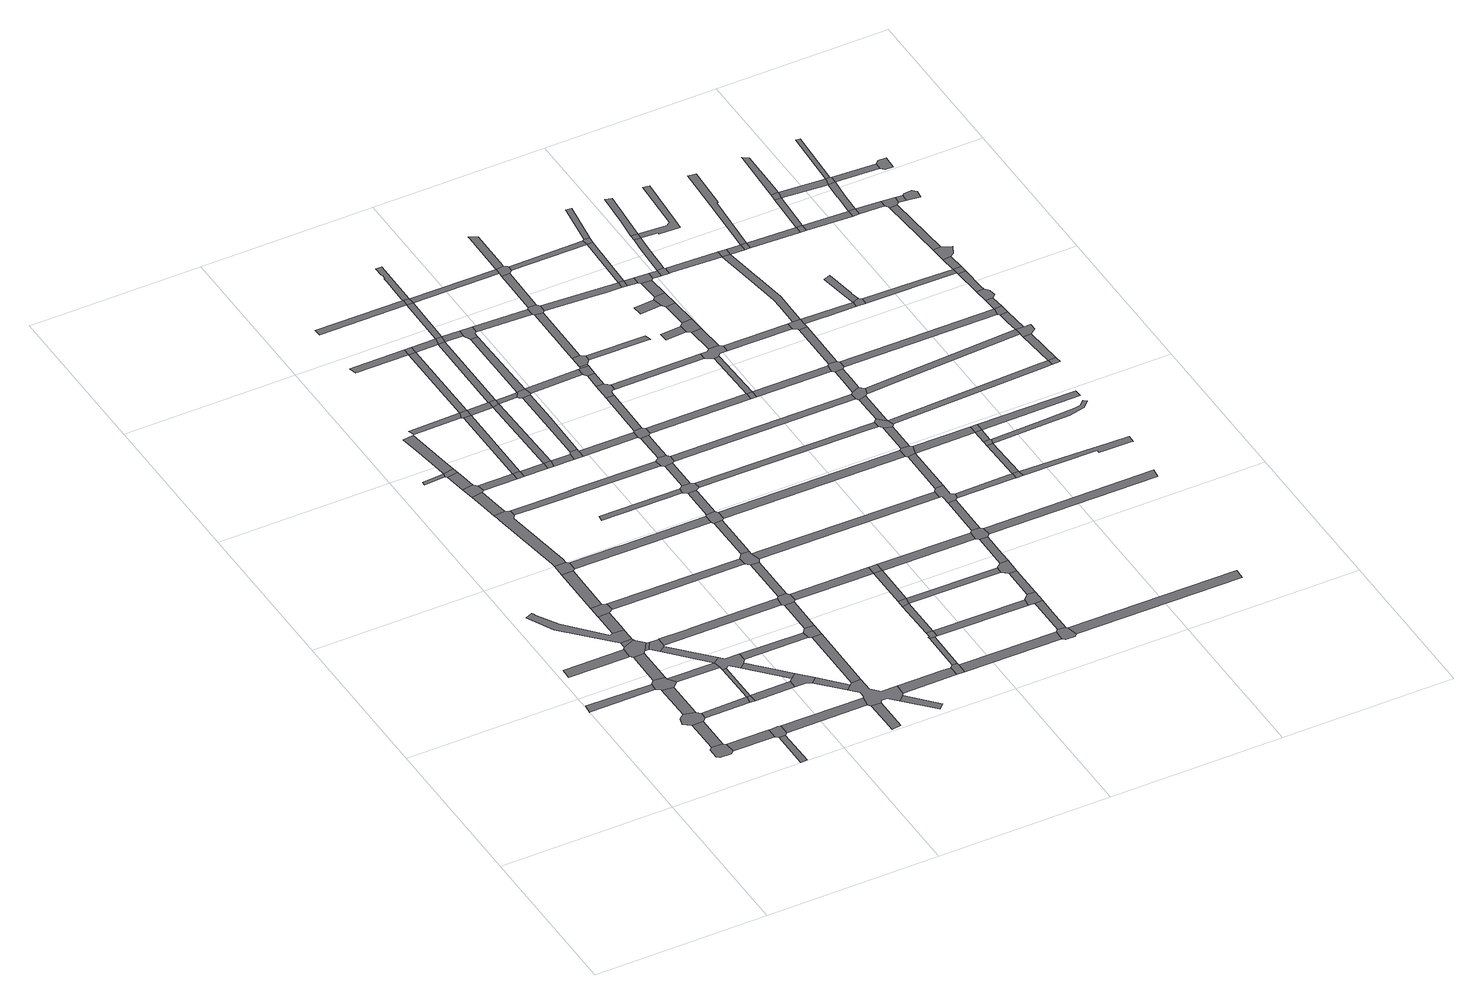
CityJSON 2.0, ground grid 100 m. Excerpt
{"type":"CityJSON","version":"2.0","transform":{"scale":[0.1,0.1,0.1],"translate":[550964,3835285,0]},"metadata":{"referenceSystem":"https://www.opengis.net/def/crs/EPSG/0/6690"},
"CityObjects":{
"road1":{"type":"Road","attributes":{"RoadStructureAttribute.sectionType":"1"},"geometry":[{"type":"MultiSurface","lod":"1","boundaries":[[[0,1,2,3,4]]]}]},
"road2":{"type":"Road","geometry":[{"type":"MultiSurface","lod":"1","boundaries":[[[5,6,7,8,9,10,11,12]]]}]},
"road3":{"type":"Road","attributes":{"RoadStructureAttribute.sectionType":"1"},"geometry":[{"type":"MultiSurface","lod":"1","boundaries":[[[13,6,5,14]]]}]},
"road4":{"type":"Road","attributes":{"RoadStructureAttribute.sectionType":"1"},"geometry":[{"type":"MultiSurface","lod":"1","boundaries":[[[15,16,17,18,19,20,21]]]}]},
"road5":{"type":"Road","geometry":[{"type":"MultiSurface","lod":"1","boundaries":[[[22,23,24,25,26,13,14,27,28,29]]]}]},
"road6":{"type":"Road","attributes":{"RoadStructureAttribute.sectionType":"1"},"geometry":[{"type":"MultiSurface","lod":"1","boundaries":[[[30,22,29,31]]]}]},
"road7":{"type":"Road","attributes":{"RoadStructureAttribute.sectionType":"1"},"geometry":[{"type":"MultiSurface","lod":"1","boundaries":[[[12,11,32,33]]]}]},
"road8":{"type":"Road","geometry":[{"type":"MultiSurface","lod":"1","boundaries":[[[34,4,3,35,30,31,36,37,38]]]}]},
"road9":{"type":"Road","attributes":{"RoadStructureAttribute.sectionType":"1"},"geometry":[{"type":"MultiSurface","lod":"1","boundaries":[[[39,40,41,42,43,44,45,46,47,48,49,50,51,52,53,54]]]}]},
"road10":{"type":"Road","attributes":{"RoadStructureAttribute.sectionType":"1"},"geometry":[{"type":"MultiSurface","lod":"1","boundaries":[[[55,56,34,38]]]}]},
"road11":{"type":"Road","attributes":{"RoadStructureAttribute.sectionType":"1"},"geometry":[{"type":"MultiSurface","lod":"1","boundaries":[[[28,27,57,58]]]}]},
"road12":{"type":"Road","attributes":{"RoadStructureAttribute.sectionType":"1"},"geometry":[{"type":"MultiSurface","lod":"1","boundaries":[[[59,60,61,62]]]}]},
"road13":{"type":"Road","geometry":[{"type":"MultiSurface","lod":"1","boundaries":[[[63,64,65,66,21,20,67,56,55,68,69,70]]]}]},
"road14":{"type":"Road","geometry":[{"type":"MultiSurface","lod":"1","boundaries":[[[49,71,66,65,50]]]}]},
"road15":{"type":"Road","geometry":[{"type":"MultiSurface","lod":"1","boundaries":[[[72,73,33,32,59,62,74,75]]]}]},
"road16":{"type":"Road","geometry":[{"type":"MultiSurface","lod":"1","boundaries":[[[70,69,76,77]]]}]},
"road17":{"type":"Road","attributes":{"RoadStructureAttribute.sectionType":"1"},"geometry":[{"type":"MultiSurface","lod":"1","boundaries":[[[78,54,53,79]]]}]},
"road18":{"type":"Road","attributes":{"RoadStructureAttribute.sectionType":"1"},"geometry":[{"type":"MultiSurface","lod":"1","boundaries":[[[37,36,80,81]]]}]},
"road19":{"type":"Road","attributes":{"RoadStructureAttribute.sectionType":"1"},"geometry":[{"type":"MultiSurface","lod":"1","boundaries":[[[77,76,82,83,84,85,86]]]}]},
"road20":{"type":"Road","geometry":[{"type":"MultiSurface","lod":"1","boundaries":[[[87,78,79,88,89,90]]]}]},
"road21":{"type":"Road","geometry":[{"type":"MultiSurface","lod":"1","boundaries":[[[58,57,91,92]]]}]},
"road22":{"type":"Road","attributes":{"RoadStructureAttribute.sectionType":"1"},"geometry":[{"type":"MultiSurface","lod":"1","boundaries":[[[93,87,90,94,95,96]]]}]},
"road23":{"type":"Road","attributes":{"RoadStructureAttribute.sectionType":"1"},"geometry":[{"type":"MultiSurface","lod":"1","boundaries":[[[97,84,83,98,81,99]]]}]},
"road24":{"type":"Road","attributes":{"RoadStructureAttribute.sectionType":"1"},"geometry":[{"type":"MultiSurface","lod":"1","boundaries":[[[100,58,92,101]]]}]},
"road25":{"type":"Road","geometry":[{"type":"MultiSurface","lod":"1","boundaries":[[[102,93,96,103,104,105]]]}]},
"road26":{"type":"Road","attributes":{"RoadStructureAttribute.sectionType":"1"},"geometry":[{"type":"MultiSurface","lod":"1","boundaries":[[[106,107,108,92,91,109]]]}]},
"road27":{"type":"Road","attributes":{"RoadStructureAttribute.sectionType":"1"},"geometry":[{"type":"MultiSurface","lod":"1","boundaries":[[[110,111,112,113,114,102,105,115,116,117,118]]]}]},
"road28":{"type":"Road","attributes":{"RoadStructureAttribute.sectionType":"1"},"geometry":[{"type":"MultiSurface","lod":"1","boundaries":[[[119,120,121,122]]]}]},
"road29":{"type":"Road","geometry":[{"type":"MultiSurface","lod":"1","boundaries":[[[123,99,81,80,100,101,124,125,126,127,128,129,130]]]}]},
"road30":{"type":"Road","attributes":{"RoadStructureAttribute.sectionType":"1"},"geometry":[{"type":"MultiSurface","lod":"1","boundaries":[[[75,74,131,132]]]}]},
"road31":{"type":"Road","geometry":[{"type":"MultiSurface","lod":"1","boundaries":[[[133,134,135,136,137,111,110]]]}]},
"road32":{"type":"Road","geometry":[{"type":"MultiSurface","lod":"1","boundaries":[[[138,139,136,135,140,141]]]}]},
"road33":{"type":"Road","attributes":{"RoadStructureAttribute.sectionType":"1"},"geometry":[{"type":"MultiSurface","lod":"1","boundaries":[[[142,143,139,138]]]}]},
"road34":{"type":"Road","attributes":{"RoadStructureAttribute.sectionType":"1"},"geometry":[{"type":"MultiSurface","lod":"1","boundaries":[[[128,127,144,145]]]}]},
"road35":{"type":"Road","geometry":[{"type":"MultiSurface","lod":"1","boundaries":[[[146,119,122,147,143,142]]]}]},
"road36":{"type":"Road","geometry":[{"type":"MultiSurface","lod":"1","boundaries":[[[148,149,150,151,152,153,154,119,146]]]}]},
"road37":{"type":"Road","geometry":[{"type":"MultiSurface","lod":"1","boundaries":[[[145,144,106,109,155,156,157]]]}]},
"road38":{"type":"Road","attributes":{"RoadStructureAttribute.sectionType":"1"},"geometry":[{"type":"MultiSurface","lod":"1","boundaries":[[[158,159,160,86,85,161,162,163,164]]]}]},
"road39":{"type":"Road","attributes":{"RoadStructureAttribute.sectionType":"1"},"geometry":[{"type":"MultiSurface","lod":"1","boundaries":[[[165,141,140,166,167]]]}]},
"road40":{"type":"Road","attributes":{"RoadStructureAttribute.sectionType":"1"},"geometry":[{"type":"MultiSurface","lod":"1","boundaries":[[[157,156,168,169]]]}]},
"road41":{"type":"Road","attributes":{"RoadStructureAttribute.sectionType":"1"},"geometry":[{"type":"MultiSurface","lod":"1","boundaries":[[[170,171,172,173,174]]]}]},
"road42":{"type":"Road","attributes":{"RoadStructureAttribute.sectionType":"1"},"geometry":[{"type":"MultiSurface","lod":"1","boundaries":[[[130,129,175,176]]]}]},
"road43":{"type":"Road","attributes":{"RoadStructureAttribute.sectionType":"1"},"geometry":[{"type":"MultiSurface","lod":"1","boundaries":[[[177,178,89,88,179,180,181,182]]]}]},
"road44":{"type":"Road","attributes":{"RoadStructureAttribute.sectionType":"1"},"geometry":[{"type":"MultiSurface","lod":"1","boundaries":[[[183,184,185,186,187]]]}]},
"road45":{"type":"Road","geometry":[{"type":"MultiSurface","lod":"1","boundaries":[[[167,166,188,189]]]}]},
"road46":{"type":"Road","geometry":[{"type":"MultiSurface","lod":"1","boundaries":[[[190,191,192,193,169,168,194,195,132,131,170,174,196,197,198,199,200,201]]]}]},
"road47":{"type":"Road","attributes":{"RoadStructureAttribute.sectionType":"1"},"geometry":[{"type":"MultiSurface","lod":"1","boundaries":[[[202,203,104,103,204,205,206,207]]]}]},
"road48":{"type":"Road","attributes":{"RoadStructureAttribute.sectionType":"1"},"geometry":[{"type":"MultiSurface","lod":"1","boundaries":[[[208,193,192,209]]]}]},
"road49":{"type":"Road","attributes":{"RoadStructureAttribute.sectionType":"1"},"geometry":[{"type":"MultiSurface","lod":"1","boundaries":[[[210,211,167,189]]]}]},
"road50":{"type":"Road","attributes":{"RoadStructureAttribute.sectionType":"1"},"geometry":[{"type":"MultiSurface","lod":"1","boundaries":[[[212,189,188,213,214]]]}]},
"road51":{"type":"Road","attributes":{"RoadStructureAttribute.sectionType":"1"},"geometry":[{"type":"MultiSurface","lod":"1","boundaries":[[[199,198,215,216]]]}]},
"road52":{"type":"Road","geometry":[{"type":"MultiSurface","lod":"1","boundaries":[[[217,218,176,175,208,209,219]]]}]},
"road53":{"type":"Road","geometry":[{"type":"MultiSurface","lod":"1","boundaries":[[[220,183,187,211,210]]]}]},
"road54":{"type":"Road","attributes":{"function":"3","RoadStructureAttribute.sectionType":"1"},"geometry":[{"type":"MultiSurface","lod":"1","boundaries":[[[221,222,223,224,225,226]]]}]},
"road55":{"type":"Road","attributes":{"RoadStructureAttribute.sectionType":"1"},"geometry":[{"type":"MultiSurface","lod":"1","boundaries":[[[227,228,229,118,117,230,231,232,233,234]]]}]},
"road56":{"type":"Road","geometry":[{"type":"MultiSurface","lod":"1","boundaries":[[[214,213,235,236]]]}]},
"road57":{"type":"Road","attributes":{"RoadStructureAttribute.sectionType":"1"},"geometry":[{"type":"MultiSurface","lod":"1","boundaries":[[[237,238,217,219]]]}]},
"road58":{"type":"Road","geometry":[{"type":"MultiSurface","lod":"1","boundaries":[[[239,240,164,163,238,237,241,242]]]}]},
"road59":{"type":"Road","attributes":{"RoadStructureAttribute.sectionType":"1"},"geometry":[{"type":"MultiSurface","lod":"1","boundaries":[[[243,236,235,244,245]]]}]},
"road60":{"type":"Road","attributes":{"RoadStructureAttribute.sectionType":"1"},"geometry":[{"type":"MultiSurface","lod":"1","boundaries":[[[225,183,220,246]]]}]},
"road61":{"type":"Road","attributes":{"RoadStructureAttribute.sectionType":"1"},"geometry":[{"type":"MultiSurface","lod":"1","boundaries":[[[247,220,210,248]]]}]},
"road62":{"type":"Road","attributes":{"RoadStructureAttribute.sectionType":"1"},"geometry":[{"type":"MultiSurface","lod":"1","boundaries":[[[249,250,248,214,236]]]}]},
"road63":{"type":"Road","attributes":{"RoadStructureAttribute.sectionType":"1"},"geometry":[{"type":"MultiSurface","lod":"1","boundaries":[[[251,252,253,254]]]}]},
"road64":{"type":"Road","attributes":{"RoadStructureAttribute.sectionType":"1"},"geometry":[{"type":"MultiSurface","lod":"1","boundaries":[[[255,201,200,256,257]]]}]},
"road65":{"type":"Road","attributes":{"RoadStructureAttribute.sectionType":"1"},"geometry":[{"type":"MultiSurface","lod":"1","boundaries":[[[258,240,239,259]]]}]},
"road66":{"type":"Road","geometry":[{"type":"MultiSurface","lod":"1","boundaries":[[[260,245,244,261,262,263]]]}]},
"road67":{"type":"Road","geometry":[{"type":"MultiSurface","lod":"1","boundaries":[[[264,247,248,250,265]]]}]},
"road68":{"type":"Road","geometry":[{"type":"MultiSurface","lod":"1","boundaries":[[[226,225,246,266]]]}]},
"road69":{"type":"Road","geometry":[{"type":"MultiSurface","lod":"1","boundaries":[[[267,182,181,258,259,268,269,270]]]}]},
"road70":{"type":"Road","attributes":{"RoadStructureAttribute.sectionType":"1"},"geometry":[{"type":"MultiSurface","lod":"1","boundaries":[[[271,272,273,274]]]}]},
"road71":{"type":"Road","attributes":{"RoadStructureAttribute.sectionType":"1"},"geometry":[{"type":"MultiSurface","lod":"1","boundaries":[[[275,267,270,276]]]}]},
"road72":{"type":"Road","attributes":{"RoadStructureAttribute.sectionType":"1"},"geometry":[{"type":"MultiSurface","lod":"1","boundaries":[[[277,278,265,250,279]]]}]},
"road73":{"type":"Road","attributes":{"RoadStructureAttribute.sectionType":"1"},"geometry":[{"type":"MultiSurface","lod":"1","boundaries":[[[280,281,247,264,282,283]]]}]},
"road74":{"type":"Road","attributes":{"RoadStructureAttribute.sectionType":"1"},"geometry":[{"type":"MultiSurface","lod":"1","boundaries":[[[284,260,263,285,286,287]]]}]},
"road75":{"type":"Road","attributes":{"function":"3","RoadStructureAttribute.sectionType":"1"},"geometry":[{"type":"MultiSurface","lod":"1","boundaries":[[[266,246,288,280,289]]]}]},
"road76":{"type":"Road","geometry":[{"type":"MultiSurface","lod":"1","boundaries":[[[290,257,256,291,292,293]]]}]},
"road77":{"type":"Road","geometry":[{"type":"MultiSurface","lod":"1","boundaries":[[[294,295,207,206,275,276,296,297]]]}]},
"road78":{"type":"Road","geometry":[{"type":"MultiSurface","lod":"1","boundaries":[[[298,277,279,299,284,287,300]]]}]},
"road79":{"type":"Road","attributes":{"RoadStructureAttribute.sectionType":"1"},"geometry":[{"type":"MultiSurface","lod":"1","boundaries":[[[242,241,301,302,303]]]}]},
"road80":{"type":"Road","attributes":{"RoadStructureAttribute.sectionType":"1"},"geometry":[{"type":"MultiSurface","lod":"1","boundaries":[[[304,305,306,307,295,294]]]}]},
"road81":{"type":"Road","geometry":[{"type":"MultiSurface","lod":"1","boundaries":[[[289,280,283,308]]]}]},
"road82":{"type":"Road","attributes":{"RoadStructureAttribute.sectionType":"1"},"geometry":[{"type":"MultiSurface","lod":"1","boundaries":[[[309,262,261,310,311]]]}]},
"road83":{"type":"Road","attributes":{"RoadStructureAttribute.sectionType":"1"},"geometry":[{"type":"MultiSurface","lod":"1","boundaries":[[[312,290,293,313]]]}]},
"road84":{"type":"Road","geometry":[{"type":"MultiSurface","lod":"1","boundaries":[[[314,315,254,253,316,306,305,317,318,319]]]}]},
"road85":{"type":"Road","attributes":{"RoadStructureAttribute.sectionType":"1"},"geometry":[{"type":"MultiSurface","lod":"1","boundaries":[[[320,289,308,321]]]}]},
"road86":{"type":"Road","geometry":[{"type":"MultiSurface","lod":"1","boundaries":[[[322,323,324,312,313,325,326]]]}]},
"road87":{"type":"Road","attributes":{"function":"3","RoadStructureAttribute.sectionType":"1"},"geometry":[{"type":"MultiSurface","lod":"1","boundaries":[[[327,308,283,328,329]]]}]},
"road88":{"type":"Road","attributes":{"RoadStructureAttribute.sectionType":"1"},"geometry":[{"type":"MultiSurface","lod":"1","boundaries":[[[330,277,298,331]]]}]},
"road89":{"type":"Road","attributes":{"RoadStructureAttribute.sectionType":"1"},"geometry":[{"type":"MultiSurface","lod":"1","boundaries":[[[332,333,334,314,319]]]}]},
"road90":{"type":"Road","attributes":{"RoadStructureAttribute.sectionType":"1"},"geometry":[{"type":"MultiSurface","lod":"1","boundaries":[[[335,336,322,326]]]}]},
"road91":{"type":"Road","geometry":[{"type":"MultiSurface","lod":"1","boundaries":[[[274,273,320,321,337,338]]]}]},
"road92":{"type":"Road","geometry":[{"type":"MultiSurface","lod":"1","boundaries":[[[339,234,233,334,333,340,341,342]]]}]},
"road93":{"type":"Road","geometry":[{"type":"MultiSurface","lod":"1","boundaries":[[[329,328,330,331,343,344,345]]]}]},
"road94":{"type":"Road","geometry":[{"type":"MultiSurface","lod":"1","boundaries":[[[346,336,335,347]]]}]},
"road95":{"type":"Road","attributes":{"RoadStructureAttribute.sectionType":"1"},"geometry":[{"type":"MultiSurface","lod":"1","boundaries":[[[348,349,339,342,350,351]]]}]},
"road96":{"type":"Road","attributes":{"RoadStructureAttribute.sectionType":"1"},"geometry":[{"type":"MultiSurface","lod":"1","boundaries":[[[352,353,354,355,356,357,358,359,274,338,360,361]]]}]},
"road97":{"type":"Road","attributes":{"RoadStructureAttribute.sectionType":"1"},"geometry":[{"type":"MultiSurface","lod":"1","boundaries":[[[362,298,300,363]]]}]},
"road98":{"type":"Road","geometry":[{"type":"MultiSurface","lod":"1","boundaries":[[[364,365,311,310,348,351,366,367]]]}]},
"road99":{"type":"Road","attributes":{"RoadStructureAttribute.sectionType":"1"},"geometry":[{"type":"MultiSurface","lod":"1","boundaries":[[[302,346,347,368]]]}]},
"road100":{"type":"Road","geometry":[{"type":"MultiSurface","lod":"1","boundaries":[[[303,302,368,369]]]}]},
"road101":{"type":"Road","attributes":{"RoadStructureAttribute.sectionType":"1"},"geometry":[{"type":"MultiSurface","lod":"1","boundaries":[[[370,371,365,364]]]}]},
"road102":{"type":"Road","attributes":{"RoadStructureAttribute.sectionType":"1"},"geometry":[{"type":"MultiSurface","lod":"1","boundaries":[[[372,292,291,373,374]]]}]},
"road103":{"type":"Road","geometry":[{"type":"MultiSurface","lod":"1","boundaries":[[[375,371,370,376,377,378,379,380]]]}]},
"road104":{"type":"Road","attributes":{"RoadStructureAttribute.sectionType":"1"},"geometry":[{"type":"MultiSurface","lod":"1","boundaries":[[[381,382,375,380,383]]]}]},
"road105":{"type":"Road","attributes":{"RoadStructureAttribute.sectionType":"1"},"geometry":[{"type":"MultiSurface","lod":"1","boundaries":[[[326,325,384,385]]]}]},
"road106":{"type":"Road","attributes":{"function":"3","RoadStructureAttribute.sectionType":"1"},"geometry":[{"type":"MultiSurface","lod":"1","boundaries":[[[345,344,386,387]]]}]},
"road107":{"type":"Road","geometry":[{"type":"MultiSurface","lod":"1","boundaries":[[[388,362,363,381,383,389]]]}]},
"road108":{"type":"Road","attributes":{"RoadStructureAttribute.sectionType":"1"},"geometry":[{"type":"MultiSurface","lod":"1","boundaries":[[[337,321,390,391]]]}]},
"road109":{"type":"Road","attributes":{"RoadStructureAttribute.sectionType":"1"},"geometry":[{"type":"MultiSurface","lod":"1","boundaries":[[[392,388,389,393]]]}]},
"road110":{"type":"Road","attributes":{"RoadStructureAttribute.sectionType":"1"},"geometry":[{"type":"MultiSurface","lod":"1","boundaries":[[[394,269,268,395,396]]]}]},
"road111":{"type":"Road","geometry":[{"type":"MultiSurface","lod":"1","boundaries":[[[397,392,393,398,399,400,401]]]}]},
"road112":{"type":"Road","attributes":{"RoadStructureAttribute.sectionType":"1"},"geometry":[{"type":"MultiSurface","lod":"1","boundaries":[[[347,335,402,403]]]}]},
"road113":{"type":"Road","attributes":{"RoadStructureAttribute.sectionType":"1"},"geometry":[{"type":"MultiSurface","lod":"1","boundaries":[[[404,397,401,405]]]}]},
"road114":{"type":"Road","attributes":{"RoadStructureAttribute.sectionType":"1"},"geometry":[{"type":"MultiSurface","lod":"1","boundaries":[[[297,296,406,407]]]}]},
"road115":{"type":"Road","attributes":{"RoadStructureAttribute.sectionType":"1"},"geometry":[{"type":"MultiSurface","lod":"1","boundaries":[[[408,409,367,366,410,411]]]}]},
"road116":{"type":"Road","geometry":[{"type":"MultiSurface","lod":"1","boundaries":[[[412,387,386,404,405,413,414,415]]]}]},
"road117":{"type":"Road","attributes":{"RoadStructureAttribute.sectionType":"1"},"geometry":[{"type":"MultiSurface","lod":"1","boundaries":[[[369,368,416,417,418]]]}]},
"road118":{"type":"Road","geometry":[{"type":"MultiSurface","lod":"1","boundaries":[[[419,374,373,420,421,422,423,424]]]}]},
"road119":{"type":"Road","attributes":{"RoadStructureAttribute.sectionType":"1"},"geometry":[{"type":"MultiSurface","lod":"1","boundaries":[[[425,412,415,426]]]}]},
"road120":{"type":"Road","attributes":{"RoadStructureAttribute.sectionType":"1"},"geometry":[{"type":"MultiSurface","lod":"1","boundaries":[[[427,318,317,428,429,430,431]]]}]},
"road121":{"type":"Road","attributes":{"RoadStructureAttribute.sectionType":"1"},"geometry":[{"type":"MultiSurface","lod":"1","boundaries":[[[432,433,434,435,400,399]]]}]},
"road122":{"type":"Road","attributes":{"RoadStructureAttribute.sectionType":"1"},"geometry":[{"type":"MultiSurface","lod":"1","boundaries":[[[436,437,419,424,438,439]]]}]},
"road123":{"type":"Road","attributes":{"RoadStructureAttribute.sectionType":"1"},"geometry":[{"type":"MultiSurface","lod":"1","boundaries":[[[440,379,378,441,442]]]}]},
"road124":{"type":"Road","geometry":[{"type":"MultiSurface","lod":"1","boundaries":[[[443,385,384,436,439,444]]]}]},
"road125":{"type":"Road","geometry":[{"type":"MultiSurface","lod":"1","boundaries":[[[445,446,391,390,447,448,425,426,449,450,451]]]}]},
"road126":{"type":"Road","attributes":{"RoadStructureAttribute.sectionType":"1"},"geometry":[{"type":"MultiSurface","lod":"1","boundaries":[[[341,340,452,453]]]}]},
"road127":{"type":"Road","attributes":{"RoadStructureAttribute.sectionType":"1"},"geometry":[{"type":"MultiSurface","lod":"1","boundaries":[[[454,455,456,391,446,457,458]]]}]},
"road128":{"type":"Road","attributes":{"RoadStructureAttribute.sectionType":"1"},"geometry":[{"type":"MultiSurface","lod":"1","boundaries":[[[459,443,444,460]]]}]},
"road129":{"type":"Road","geometry":[{"type":"MultiSurface","lod":"1","boundaries":[[[461,403,402,459,460,462]]]}]},
"road130":{"type":"Road","attributes":{"function":"3","RoadStructureAttribute.sectionType":"1"},"geometry":[{"type":"MultiSurface","lod":"1","boundaries":[[[463,414,413,464,465,466,467,468]]]}]},
"road131":{"type":"Road","attributes":{"RoadStructureAttribute.sectionType":"1"},"geometry":[{"type":"MultiSurface","lod":"1","boundaries":[[[469,461,462,470,471]]]}]},
"road132":{"type":"Road","geometry":[{"type":"MultiSurface","lod":"1","boundaries":[[[411,410,472,473]]]}]},
"road133":{"type":"Road","geometry":[{"type":"MultiSurface","lod":"1","boundaries":[[[474,418,417,469,471,475,476,477]]]}]},
"road134":{"type":"Road","attributes":{"RoadStructureAttribute.sectionType":"1"},"geometry":[{"type":"MultiSurface","lod":"1","boundaries":[[[478,479,411,473]]]}]},
"road135":{"type":"Road","attributes":{"RoadStructureAttribute.sectionType":"1"},"geometry":[{"type":"MultiSurface","lod":"1","boundaries":[[[480,474,477,481]]]}]},
"road136":{"type":"Road","attributes":{"RoadStructureAttribute.sectionType":"1"},"geometry":[{"type":"MultiSurface","lod":"1","boundaries":[[[451,450,482,483]]]}]},
"road137":{"type":"Road","geometry":[{"type":"MultiSurface","lod":"1","boundaries":[[[484,485,486,487]]]}]},
"road138":{"type":"Road","geometry":[{"type":"MultiSurface","lod":"1","boundaries":[[[488,489,490,442,441,491,479,478,492,493,494,495]]]}]},
"road139":{"type":"Road","geometry":[{"type":"MultiSurface","lod":"1","boundaries":[[[496,396,395,497,498,480,481,499,500,501,502,503]]]}]},
"road140":{"type":"Road","geometry":[{"type":"MultiSurface","lod":"1","boundaries":[[[504,505,506,507]]]}]},
"road141":{"type":"Road","attributes":{"RoadStructureAttribute.sectionType":"1"},"geometry":[{"type":"MultiSurface","lod":"1","boundaries":[[[508,509,489,488]]]}]},
"road142":{"type":"Road","geometry":[{"type":"MultiSurface","lod":"1","boundaries":[[[510,511,484,487,509,508]]]}]},
"road143":{"type":"Road","geometry":[{"type":"MultiSurface","lod":"1","boundaries":[[[468,467,512,513]]]}]},
"road144":{"type":"Road","attributes":{"RoadStructureAttribute.sectionType":"1"},"geometry":[{"type":"MultiSurface","lod":"1","boundaries":[[[514,515,496,503]]]}]},
"road145":{"type":"Road","attributes":{"RoadStructureAttribute.sectionType":"1"},"geometry":[{"type":"MultiSurface","lod":"1","boundaries":[[[516,517,511,510]]]}]},
"road146":{"type":"Road","attributes":{"function":"3","RoadStructureAttribute.sectionType":"1"},"geometry":[{"type":"MultiSurface","lod":"1","boundaries":[[[513,512,518,519,520]]]}]},
"road147":{"type":"Road","attributes":{"RoadStructureAttribute.sectionType":"1"},"geometry":[{"type":"MultiSurface","lod":"1","boundaries":[[[521,473,472,522,523]]]}]},
"road148":{"type":"Road","geometry":[{"type":"MultiSurface","lod":"1","boundaries":[[[524,525,504,507,517,516]]]}]},
"road149":{"type":"Road","geometry":[{"type":"MultiSurface","lod":"1","boundaries":[[[526,407,406,515,514,527,528]]]}]},
"road150":{"type":"Road","attributes":{"RoadStructureAttribute.sectionType":"1"},"geometry":[{"type":"MultiSurface","lod":"1","boundaries":[[[529,482,468,513]]]}]},
"road151":{"type":"Road","attributes":{"RoadStructureAttribute.sectionType":"1"},"geometry":[{"type":"MultiSurface","lod":"1","boundaries":[[[423,422,530,531]]]}]},
"road152":{"type":"Road","attributes":{"RoadStructureAttribute.sectionType":"1"},"geometry":[{"type":"MultiSurface","lod":"1","boundaries":[[[532,525,524,533]]]}]},
"road153":{"type":"Road","attributes":{"RoadStructureAttribute.sectionType":"1"},"geometry":[{"type":"MultiSurface","lod":"1","boundaries":[[[534,526,528,535]]]}]},
"road154":{"type":"Road","geometry":[{"type":"MultiSurface","lod":"1","boundaries":[[[520,519,532,533,536,537]]]}]},
"road155":{"type":"Road","geometry":[{"type":"MultiSurface","lod":"1","boundaries":[[[538,539,540,483,482,529,541]]]}]},
"road156":{"type":"Road","geometry":[{"type":"MultiSurface","lod":"1","boundaries":[[[542,431,430,543,534,535,544,545,546]]]}]},
"road157":{"type":"Road","attributes":{"RoadStructureAttribute.sectionType":"1"},"geometry":[{"type":"MultiSurface","lod":"1","boundaries":[[[547,548,500,499,549,550,551]]]}]},
"road158":{"type":"Road","attributes":{"RoadStructureAttribute.sectionType":"1"},"geometry":[{"type":"MultiSurface","lod":"1","boundaries":[[[552,553,554,555,542,546]]]}]},
"road159":{"type":"Road","attributes":{"function":"3","RoadStructureAttribute.sectionType":"1"},"geometry":[{"type":"MultiSurface","lod":"1","boundaries":[[[537,536,556,557]]]}]},
"road160":{"type":"Road","attributes":{"RoadStructureAttribute.sectionType":"1"},"geometry":[{"type":"MultiSurface","lod":"1","boundaries":[[[495,494,558,559]]]}]},
"road161":{"type":"Road","attributes":{"RoadStructureAttribute.sectionType":"1"},"geometry":[{"type":"MultiSurface","lod":"1","boundaries":[[[560,538,541,561]]]}]},
"road162":{"type":"Road","geometry":[{"type":"MultiSurface","lod":"1","boundaries":[[[562,563,557,556,564,565]]]}]},
"road163":{"type":"Road","geometry":[{"type":"MultiSurface","lod":"1","boundaries":[[[566,567,568,453,452,554,553,569,570]]]}]},
"road164":{"type":"Road","attributes":{"RoadStructureAttribute.sectionType":"1"},"geometry":[{"type":"MultiSurface","lod":"1","boundaries":[[[527,514,571,572]]]}]},
"road165":{"type":"Road","attributes":{"RoadStructureAttribute.sectionType":"1"},"geometry":[{"type":"MultiSurface","lod":"1","boundaries":[[[573,574,575,568,567,576,577]]]}]},
"road166":{"type":"Road","attributes":{"RoadStructureAttribute.sectionType":"1"},"geometry":[{"type":"MultiSurface","lod":"1","boundaries":[[[578,579,563,562,580,581,582]]]}]},
"road167":{"type":"Road","geometry":[{"type":"MultiSurface","lod":"1","boundaries":[[[583,523,522,573,577,584,585,586]]]}]},
"road168":{"type":"Road","geometry":[{"type":"MultiSurface","lod":"1","boundaries":[[[551,550,587,588]]]}]},
"road169":{"type":"Road","geometry":[{"type":"MultiSurface","lod":"1","boundaries":[[[589,578,582,590]]]}]},
"road170":{"type":"Road","attributes":{"RoadStructureAttribute.sectionType":"1"},"geometry":[{"type":"MultiSurface","lod":"1","boundaries":[[[591,592,583,586]]]}]},
"road171":{"type":"Road","attributes":{"RoadStructureAttribute.sectionType":"1"},"geometry":[{"type":"MultiSurface","lod":"1","boundaries":[[[593,476,475,594,595,596]]]}]},
"road172":{"type":"Road","attributes":{"RoadStructureAttribute.sectionType":"1"},"geometry":[{"type":"MultiSurface","lod":"1","boundaries":[[[597,598,551,588]]]}]},
"road173":{"type":"Road","attributes":{"function":"3","RoadStructureAttribute.sectionType":"1"},"geometry":[{"type":"MultiSurface","lod":"1","boundaries":[[[565,564,599,600,601]]]}]},
"road174":{"type":"Road","attributes":{"RoadStructureAttribute.sectionType":"1"},"geometry":[{"type":"MultiSurface","lod":"1","boundaries":[[[602,603,589,590,604]]]}]},
"road175":{"type":"Road","geometry":[{"type":"MultiSurface","lod":"1","boundaries":[[[605,606,559,558,607,592,591,608,609]]]}]},
"road176":{"type":"Road","geometry":[{"type":"MultiSurface","lod":"1","boundaries":[[[610,611,598,597,612]]]}]},
"road177":{"type":"Road","attributes":{"RoadStructureAttribute.sectionType":"1"},"geometry":[{"type":"MultiSurface","lod":"1","boundaries":[[[613,614,571,615,611,610]]]}]},
"road178":{"type":"Road","geometry":[{"type":"MultiSurface","lod":"1","boundaries":[[[572,571,614,616]]]}]},
"road179":{"type":"Road","attributes":{"RoadStructureAttribute.sectionType":"1"},"geometry":[{"type":"MultiSurface","lod":"1","boundaries":[[[600,617,618,619,620,606,605,621,622,623]]]}]},
"road180":{"type":"Road","attributes":{"RoadStructureAttribute.sectionType":"1"},"geometry":[{"type":"MultiSurface","lod":"1","boundaries":[[[624,625,626,627,628,590,582,629,630,631,632,633,634,635]]]}]},
"road181":{"type":"Road","geometry":[{"type":"MultiSurface","lod":"1","boundaries":[[[601,600,623,636]]]}]},
"road182":{"type":"Road","attributes":{"RoadStructureAttribute.sectionType":"1"},"geometry":[{"type":"MultiSurface","lod":"1","boundaries":[[[637,638,605,609,639,640,641,642]]]}]},
"road183":{"type":"Road","attributes":{"function":"3","RoadStructureAttribute.sectionType":"1"},"geometry":[{"type":"MultiSurface","lod":"1","boundaries":[[[636,623,643,644]]]}]},
"road184":{"type":"Road","attributes":{"RoadStructureAttribute.sectionType":"1"},"geometry":[{"type":"MultiSurface","lod":"1","boundaries":[[[645,646,647,546,545,648,649]]]}]},
"road185":{"type":"Road","attributes":{"RoadStructureAttribute.sectionType":"1"},"geometry":[{"type":"MultiSurface","lod":"1","boundaries":[[[588,587,650,651,652,653,654,655,656,657,658,659]]]}]},
"road186":{"type":"Road","geometry":[{"type":"MultiSurface","lod":"1","boundaries":[[[644,643,660,661]]]}]},
"road187":{"type":"Road","attributes":{"RoadStructureAttribute.sectionType":"1"},"geometry":[{"type":"MultiSurface","lod":"1","boundaries":[[[662,663,570,569,664,665,666,667]]]}]},
"road188":{"type":"Road","attributes":{"RoadStructureAttribute.sectionType":"1"},"geometry":[{"type":"MultiSurface","lod":"1","boundaries":[[[668,669,670,671,612,597,672,673,674,675,676,677]]]}]},
"road189":{"type":"Road","attributes":{"RoadStructureAttribute.sectionType":"1"},"geometry":[{"type":"MultiSurface","lod":"1","boundaries":[[[616,614,678,679]]]}]},
"road190":{"type":"Road","geometry":[{"type":"MultiSurface","lod":"1","boundaries":[[[680,642,641,681,682]]]}]},
"road191":{"type":"Road","attributes":{"RoadStructureAttribute.sectionType":"1"},"geometry":[{"type":"MultiSurface","lod":"1","boundaries":[[[585,584,683,684]]]}]},
"road192":{"type":"Road","geometry":[{"type":"MultiSurface","lod":"1","boundaries":[[[685,686,687,688,689,642,680]]]}]},
"road193":{"type":"Road","attributes":{"RoadStructureAttribute.sectionType":"1"},"geometry":[{"type":"MultiSurface","lod":"1","boundaries":[[[690,691,644,661,692,693,694,695]]]}]},
"road194":{"type":"Road","attributes":{"function":"3","RoadStructureAttribute.sectionType":"1"},"geometry":[{"type":"MultiSurface","lod":"1","boundaries":[[[696,661,660,697,698]]]}]},
"road195":{"type":"Road","geometry":[{"type":"MultiSurface","lod":"1","boundaries":[[[698,697,699,700]]]}]},
"road196":{"type":"Road","attributes":{"RoadStructureAttribute.sectionType":"1"},"geometry":[{"type":"MultiSurface","lod":"1","boundaries":[[[701,698,700,702,703]]]}]},
"road197":{"type":"Road","attributes":{"RoadStructureAttribute.sectionType":"1"},"geometry":[{"type":"MultiSurface","lod":"1","boundaries":[[[704,705,682,681,706,707]]]}]},
"road198":{"type":"Road","geometry":[{"type":"MultiSurface","lod":"1","boundaries":[[[708,701,703,709]]]}]},
"road199":{"type":"Road","attributes":{"function":"3","RoadStructureAttribute.sectionType":"1"},"geometry":[{"type":"MultiSurface","lod":"1","boundaries":[[[710,700,699,711,712,713]]]}]},
"road200":{"type":"Road","geometry":[{"type":"MultiSurface","lod":"1","boundaries":[[[714,645,649,715]]]}]},
"road201":{"type":"Road","attributes":{"RoadStructureAttribute.sectionType":"1"},"geometry":[{"type":"MultiSurface","lod":"1","boundaries":[[[716,717,718,708,709,719,720]]]}]},
"road202":{"type":"Road","attributes":{"RoadStructureAttribute.sectionType":"1"},"geometry":[{"type":"MultiSurface","lod":"1","boundaries":[[[721,722,645,714]]]}]},
"road203":{"type":"Road","geometry":[{"type":"MultiSurface","lod":"1","boundaries":[[[662,667,722,721,723,724,725]]]}]},
"road204":{"type":"Road","attributes":{"RoadStructureAttribute.sectionType":"1"},"geometry":[{"type":"MultiSurface","lod":"1","boundaries":[[[726,727,728,729,662,725]]]}]},
"road205":{"type":"Road","geometry":[{"type":"MultiSurface","lod":"1","boundaries":[[[730,684,683,728,727]]]}]},
"road206":{"type":"Road","attributes":{"RoadStructureAttribute.sectionType":"1"},"geometry":[{"type":"MultiSurface","lod":"1","boundaries":[[[709,703,731,732]]]}]},
"road207":{"type":"Road","attributes":{"RoadStructureAttribute.sectionType":"1"},"geometry":[{"type":"MultiSurface","lod":"1","boundaries":[[[733,734,684,730]]]}]},
"road208":{"type":"Road","geometry":[{"type":"MultiSurface","lod":"1","boundaries":[[[712,711,735,736]]]}]},
"road209":{"type":"Road","geometry":[{"type":"MultiSurface","lod":"1","boundaries":[[[737,738,734,733,739,740]]]}]},
"road210":{"type":"Road","attributes":{"RoadStructureAttribute.sectionType":"1"},"geometry":[{"type":"MultiSurface","lod":"1","boundaries":[[[741,738,737,742,743]]]}]},
"road211":{"type":"Road","geometry":[{"type":"MultiSurface","lod":"1","boundaries":[[[744,707,706,745,741,743]]]}]},
"road212":{"type":"Road","attributes":{"RoadStructureAttribute.sectionType":"1"},"geometry":[{"type":"MultiSurface","lod":"1","boundaries":[[[746,747,731,748,749,712,736]]]}]},
"road213":{"type":"Road","attributes":{"RoadStructureAttribute.sectionType":"1"},"geometry":[{"type":"MultiSurface","lod":"1","boundaries":[[[750,751,752,753,707,744]]]}]},
"road214":{"type":"Road","attributes":{"function":"3","RoadStructureAttribute.sectionType":"1"},"geometry":[{"type":"MultiSurface","lod":"1","boundaries":[[[736,735,754,755]]]}]},
"road215":{"type":"Road","geometry":[{"type":"MultiSurface","lod":"1","boundaries":[[[732,731,747,756,757]]]}]},
"road216":{"type":"Road","geometry":[{"type":"MultiSurface","lod":"1","boundaries":[[[758,759,751,750,760,761]]]}]},
"road217":{"type":"Road","attributes":{"RoadStructureAttribute.sectionType":"1"},"geometry":[{"type":"MultiSurface","lod":"1","boundaries":[[[762,763,759,758]]]}]},
"road218":{"type":"Road","attributes":{"RoadStructureAttribute.sectionType":"1"},"geometry":[{"type":"MultiSurface","lod":"1","boundaries":[[[764,732,757,765]]]}]},
"road219":{"type":"Road","geometry":[{"type":"MultiSurface","lod":"1","boundaries":[[[755,754,766,763,762,767,768]]]}]},
"road220":{"type":"Road","attributes":{"RoadStructureAttribute.sectionType":"1"},"geometry":[{"type":"MultiSurface","lod":"1","boundaries":[[[756,747,769,770]]]}]},
"road221":{"type":"Road","attributes":{"function":"3","RoadStructureAttribute.sectionType":"1"},"geometry":[{"type":"MultiSurface","lod":"1","boundaries":[[[768,767,771,772]]]}]},
"road222":{"type":"Road","geometry":[{"type":"MultiSurface","lod":"1","boundaries":[[[773,774,772,771,775,776]]]}]},
"road223":{"type":"Road","geometry":[{"type":"MultiSurface","lod":"1","boundaries":[[[777,770,769,778,779,780]]]}]}
},
"vertices":[
[9,933,0],[2,878,0],[5,878,0],[383,880,0],[389,925,0],
[473,329,0],[409,328,0],[394,315,0],[394,251,0],[408,236,0],[472,235,0],[493,250,0],[487,314,0],
[409,535,0],[473,534,0],
[385,1241,0],[47,1242,0],[45,1179,0],[385,1177,0],[391,1177,0],[395,1177,0],[398,1241,0],
[410,633,0],[402,627,0],[393,620,0],[380,610,0],[368,563,0],[496,553,0],[496,598,0],[474,617,0],
[410,857,0],[473,848,0],
[733,249,0],[733,314,0],
[411,950,0],[410,861,0],[508,880,0],[475,927,0],[475,941,0],
[394,1376,0],[207,1583,0],[139,1701,0],[132,1715,0],[127,1725,0],[86,1704,0],[92,1693,0],[164,1552,0],[371,1334,0],[390,1316,0],[410,1294,0],[475,1295,0],[475,1319,0],[476,1376,0],[476,1380,0],[412,1381,0],
[475,1165,0],[412,1160,0],
[756,554,0],[763,601,0],
[752,235,0],[750,6,0],[789,5,0],[786,235,0],
[520,1239,0],[483,1279,0],[480,1283,0],[410,1255,0],[404,1168,0],[481,1173,0],[486,1179,0],[523,1236,0],
[410,1262,0],
[786,315,0],[753,314,0],[803,248,0],[803,314,0],
[512,1181,0],[540,1229,0],
[412,1537,0],[476,1537,0],
[760,875,0],[751,925,0],
[517,1175,0],[554,1136,0],[589,1166,0],[594,1174,0],[594,1229,0],
[412,1616,0],[503,1555,0],[500,1607,0],[477,1616,0],
[786,553,0],[785,602,0],
[413,1923,0],[477,1622,0],[478,1809,0],[478,1923,0],
[753,990,0],[734,942,0],[789,952,0],
[760,852,0],[783,853,0],
[413,2002,0],[493,1934,0],[493,1990,0],[478,2002,0],
[1017,605,0],[794,602,0],[787,602,0],[1018,555,0],
[405,2517,0],[341,2509,0],[345,2483,0],[348,2463,0],[413,2024,0],[478,2034,0],[417,2444,0],[432,2466,0],[432,2504,0],
[278,2934,0],[150,2923,0],[150,2899,0],[272,2908,0],
[814,926,0],[806,872,0],[810,868,0],[810,864,0],[850,822,0],[883,853,0],[898,876,0],[898,925,0],
[1272,248,0],[1281,310,0],
[404,2521,0],[393,2595,0],[378,2704,0],[313,2694,0],[328,2595,0],
[365,2781,0],[302,2771,0],[392,2717,0],[383,2762,0],
[346,2907,0],[283,2897,0],
[1036,622,0],[1070,653,0],
[340,2943,0],[273,2907,0],
[322,3063,0],[293,3281,0],[293,3282,0],[229,3272,0],[246,3165,0],[262,3062,0],[278,2940,0],
[1078,555,0],[1112,540,0],[1146,571,0],
[793,1228,0],[755,1228,0],[596,1229,0],[762,1173,0],[788,1174,0],[1278,1173,0],[1283,1227,0],
[579,2762,0],[588,2716,0],[588,2762,0],
[1242,403,0],[1274,433,0],
[1286,233,0],[1287,47,0],[1288,16,0],[1342,21,0],[1343,231,0],
[1270,875,0],[1267,920,0],
[798,1605,0],[758,1605,0],[753,1552,0],[794,1553,0],[1273,1552,0],[1270,1602,0],
[588,3325,0],[578,3325,0],[287,3320,0],[300,3284,0],[573,3287,0],
[628,2715,0],[628,2762,0],
[1388,311,0],[1343,360,0],[1343,447,0],[1288,445,0],[1288,354,0],[1288,319,0],[1353,248,0],[1387,247,0],[1433,198,0],[1466,229,0],[1476,246,0],[1479,311,0],
[804,1988,0],[757,1990,0],[757,1932,0],[792,1932,0],[1286,1930,0],[1283,1986,0],
[1289,864,0],[1345,864,0],
[630,3282,0],[585,3280,0],
[638,2762,0],[764,2715,0],[768,2762,0],
[1581,41,0],[1614,72,0],
[1289,947,0],[1289,946,0],[1345,947,0],
[628,3326,0],
[300,3911,0],[269,3910,0],[278,3867,0],[575,3865,0],[586,3866,0],[585,3911,0],
[801,2505,0],[764,2504,0],[535,2504,0],[535,2464,0],[759,2459,0],[807,2460,0],[1282,2457,0],[1276,2500,0],
[799,2715,0],[808,2761,0],
[1346,1162,0],[1290,1158,0],
[1343,1240,0],[1297,1238,0],[1359,1172,0],[1357,1227,0],
[911,2761,0],[920,2715,0],[920,2761,0],
[628,3866,0],
[758,3329,0],[760,3284,0],
[798,3284,0],[798,3294,0],
[807,2247,0],[804,2215,0],[1272,2212,0],[1274,2245,0],
[1749,310,0],[1791,245,0],[1791,309,0],
[1296,1530,0],[1343,1527,0],
[930,2778,0],[970,2715,0],[970,2761,0],[971,2778,0],
[798,3331,0],[798,3327,0],
[628,3912,0],
[1296,1631,0],[1358,1551,0],[1343,1608,0],[1343,1629,0],
[264,4267,0],[265,4224,0],[772,4224,0],[772,4264,0],
[1296,1917,0],[1343,1916,0],
[926,3331,0],[912,3331,0],[903,3295,0],
[760,3866,0],[758,3332,0],[798,3337,0],[798,3866,0],
[928,3280,0],[975,3072,0],[975,3073,0],[973,3281,0],
[759,3866,0],[769,3912,0],
[1807,324,0],[1836,244,0],[1837,310,0],[1837,324,0],
[1343,2000,0],[1296,1996,0],[1359,1929,0],[1356,1985,0],
[971,3336,0],[914,3288,0],[983,3291,0],
[1464,1172,0],[1813,1169,0],[1812,1224,0],
[1344,2182,0],[1344,2196,0],[1296,2193,0],[1296,2191,0],
[805,3912,0],
[973,2761,0],[1287,2714,0],[1290,2760,0],
[1809,568,0],[1840,568,0],
[1298,2262,0],[1278,2247,0],[1278,2207,0],[1369,2208,0],[1364,2248,0],[1344,2259,0],
[772,4223,0],[808,4221,0],
[1816,616,0],[1816,581,0],[1809,581,0],[1854,568,0],[1855,616,0],
[807,3912,0],[904,3863,0],[906,3908,0],
[923,3823,0],[966,3824,0],
[1344,2438,0],[1344,2447,0],[1298,2443,0],
[1852,868,0],[1814,860,0],
[807,4261,0],[806,4261,0],
[1299,2518,0],[1359,2455,0],[1361,2500,0],[1345,2516,0],
[965,3856,0],[977,3860,0],[979,3906,0],
[1814,910,0],[1860,911,0],
[1299,2702,0],[1299,2604,0],[1345,2605,0],[1345,2703,0],
[774,4557,0],[775,4499,0],[781,4499,0],[780,4466,0],[774,4466,0],[774,4436,0],[773,4363,0],[772,4281,0],[806,4264,0],[808,4557,0],
[1286,3344,0],[1288,3299,0],
[1344,2774,0],[1299,2769,0],[1359,2713,0],[1360,2761,0],
[1862,1169,0],
[1862,1224,0],
[1347,3073,0],[1301,3072,0],
[1873,310,0],[2399,242,0],[2402,306,0],
[1303,3181,0],[1347,3100,0],[1357,3113,0],[1374,3113,0],[1374,3156,0],[1346,3180,0],
[1304,3276,0],[1303,3206,0],[1347,3276,0],
[2380,561,0],[2387,611,0],
[1297,3850,0],[1295,3896,0],
[1303,3345,0],[1348,3344,0],
[1310,4221,0],[1310,4258,0],
[1303,3359,0],[1348,3359,0],
[1392,1608,0],[2404,1549,0],[2404,1600,0],
[1304,3439,0],[1370,3386,0],[1372,3388,0],[1374,3423,0],[1349,3439,0],
[2385,863,0],[2387,906,0],
[1307,3839,0],[1352,3833,0],
[2410,1923,0],[2409,1978,0],
[1942,2758,0],[1923,2758,0],[1945,2712,0],[1945,2758,0],
[1307,3909,0],[1365,3845,0],[1365,3890,0],[1352,3905,0],
[1878,1168,0],[2404,1166,0],[2405,1220,0],
[2417,318,0],[2414,227,0],[2470,228,0],[2483,241,0],[2470,305,0],[2463,313,0],
[1309,4194,0],[1355,4194,0],
[1369,2248,0],[2348,2201,0],[2404,2201,0],[2407,2201,0],[2404,2241,0],
[1724,3382,0],[1729,3382,0],[1724,3401,0],[1719,3419,0],
[2417,561,0],[2418,541,0],[2463,457,0],[2464,561,0],
[1760,3155,0],[1894,3114,0],[1894,3155,0],
[2418,642,0],[2464,642,0],
[1371,4251,0],[1355,4262,0],[1310,4219,0],[1309,4206,0],[1371,4210,0],[1373,4213,0],[1378,4245,0],
[2414,2453,0],[2411,2498,0],
[1312,4555,0],[1312,4542,0],[1310,4268,0],[1355,4268,0],[1357,4533,0],
[2418,835,0],[2464,835,0],
[2419,930,0],[2465,930,0],
[1801,3864,0],[1610,3830,0],[1707,3824,0],[1708,3824,0],[1802,3819,0],[1804,3864,0],
[2420,1151,0],[2465,991,0],[2465,1148,0],
[1978,2712,0],[1978,2758,0],
[2420,1235,0],[2484,1165,0],[2479,1220,0],[2466,1234,0],
[1969,3092,0],[1939,3087,0],
[2421,1488,0],[2467,1488,0],
[1816,4210,0],[1810,4247,0],
[1913,3399,0],[1792,3390,0],[1796,3337,0],[1916,3346,0],
[2011,3171,0],[1950,3170,0],[1936,3155,0],[1934,3090,0],[1969,3097,0],[1984,3112,0],[2027,3111,0],[2028,3155,0],
[2422,1623,0],[2421,1549,0],[2421,1543,0],[2481,1499,0],[2488,1534,0],[2480,1539,0],[2467,1546,0],[2467,1623,0],
[1896,3655,0],[1779,3646,0],[1783,3586,0],[1907,3595,0],
[1998,3333,0],[1939,3329,0],
[1992,3425,0],[1934,3421,0],
[1832,3817,0],[1837,3862,0],
[2469,1921,0],[2423,1911,0],
[1980,3579,0],[1925,3575,0],
[1873,3814,0],[1890,3814,0],[1892,3859,0],
[1985,2758,0],[2412,2711,0],[2417,2757,0],
[1973,3677,0],[1913,3673,0],
[2425,1990,0],[2483,1977,0],[2470,1989,0],
[1848,4212,0],
[3448,236,0],[3448,299,0],
[1904,3800,0],[1964,3797,0],
[2424,2182,0],[2470,2162,0],
[1976,3810,0],[1978,3855,0],
[1823,4255,0],[1818,4251,0],[1813,4248,0],[1853,4251,0],
[2426,2260,0],[2424,2183,0],[2483,2181,0],[2484,2182,0],[2471,2219,0],
[2822,1538,0],[2809,1538,0],[2804,1498,0],[2823,1497,0],[2823,1538,0],
[2471,2227,0],[2472,2451,0],[2426,2440,0],[2426,2434,0],
[2024,3808,0],[2026,3852,0],
[2402,3106,0],[2402,3154,0],
[1853,4509,0],[1886,4507,0],
[2065,3858,0],[2026,3855,0],[2070,3805,0],[2072,3850,0],
[2492,2509,0],[2472,2530,0],[2427,2507,0],[2484,2464,0],[2496,2504,0],
[2817,1923,0],[2817,1975,0],
[2428,2698,0],[2428,2615,0],[2427,2513,0],[2473,2616,0],[2473,2697,0],
[2043,4130,0],[2037,4056,0],[2065,3860,0],[2074,4045,0],[2081,4128,0],
[2429,2769,0],[2488,2711,0],[2488,2757,0],[2476,2766,0],
[2864,1497,0],[2861,1537,0],
[2045,4166,0],[2083,4163,0],
[2476,3084,0],[2431,3083,0],
[2499,1220,0],[2500,1165,0],[3463,1161,0],[3469,1216,0],
[2853,1800,0],[2819,1799,0],
[2081,3805,0],[2371,3792,0],[2370,3838,0],
[2070,4488,0],[2055,4282,0],[2107,4479,0],
[2477,3155,0],[2432,3154,0],[2431,3094,0],[2477,3098,0],[2477,3114,0],
[2855,1835,0],[2818,1835,0],[2862,1832,0],
[2857,1923,0],[2857,1925,0],[2817,1921,0],
[2857,1975,0],
[2403,3569,0],[2434,3359,0],[2434,3304,0],[2432,3156,0],[2477,3157,0],[2477,3366,0],[2416,3790,0],
[2286,4479,0],[2271,4170,0],[2271,4169,0],[2246,4149,0],[2180,4155,0],[2178,4121,0],[2179,4121,0],[2179,4111,0],[2299,4104,0],[2301,4136,0],[2303,4168,0],[2323,4476,0],
[2418,3836,0],
[2759,3148,0],[2598,3152,0],[2597,3112,0],[2599,3112,0],[2778,3110,0],[2779,3146,0],
[2500,3787,0],[2501,3833,0],
[3425,2256,0],[3374,2254,0],[2477,2219,0],[3375,2214,0],[3428,2216,0],
[3293,1495,0],[3296,1477,0],[3313,1475,0],[3476,1472,0],[3489,1472,0],[3491,1517,0],[3313,1520,0],[3294,1521,0],[2864,1537,0],[2862,1537,0],
[2530,3785,0],[2533,3831,0],
[3400,2555,0],[2665,2514,0],[2489,2464,0],[2491,2464,0],[2667,2474,0],[3403,2513,0],
[3424,1886,0],[3393,1857,0],[3360,1850,0],[3182,1842,0],[3183,1808,0],[3308,1812,0],[3366,1824,0],[3403,1832,0],[3440,1868,0],[3442,1870,0],
[3431,1927,0],[3431,1972,0],
[2816,3161,0],[2833,3109,0],[2834,3149,0],
[3375,2706,0],[3384,2752,0],
[2807,3216,0],[2807,3220,0],[2779,3396,0],[2739,3380,0],[2767,3213,0],
[2532,4451,0],[2519,4191,0],[2556,4189,0],[2556,4190,0],[2567,4190,0],[2579,4447,0],
[2537,3831,0],[2815,3774,0],[2817,3818,0],
[2850,3772,0],[2852,3818,0],
[2828,4066,0],[2864,4065,0],[2865,4066,0],
[3256,3138,0],[2838,3149,0],[3357,3103,0],[3356,3134,0],
[2831,4113,0],[2872,4111,0],
[2854,3818,0],[3113,3761,0],[3114,3807,0],[3113,3807,0],
[3471,2260,0],[3475,2220,0],
[2846,4452,0],[2846,4442,0],[2833,4158,0],[2873,4157,0],[2878,4431,0],
[3453,2487,0],[3406,2484,0],
[3488,2514,0],[3488,2554,0],[3447,2554,0],
[3440,2625,0],[3434,2699,0],[3388,2695,0],[3394,2625,0],
[3429,2756,0],
[3125,4043,0],[3139,4091,0],
[3421,2836,0],[3378,2834,0],
[3150,3760,0],[3152,3805,0],
[3416,2921,0],[3373,2918,0],[3443,2857,0],[3438,2898,0],
[3361,3093,0],[3414,2948,0],[3405,3093,0],
[3402,3138,0],[3359,3103,0],
[3160,3934,0],[3167,4046,0],[3120,3936,0],[3120,3934,0],
[3395,3232,0],[3349,3229,0],[3355,3145,0],[3356,3139,0],
[3296,3754,0],[3297,3798,0],
[3170,4090,0],[3162,4091,0],
[3387,3325,0],[3342,3322,0],[3418,3249,0],[3443,3299,0],
[3356,3733,0],[3312,3730,0],
[3156,4441,0],[3181,4440,0],
[3311,3740,0],[3371,3746,0],[3376,3790,0],
[3422,4034,0],[3422,4074,0],
[3413,3740,0],[3419,3785,0],
[3479,3799,0],[3433,3797,0],[3492,3730,0],[3498,3778,0],
[3444,4094,0],[3441,4015,0],[3487,4013,0],[3490,4092,0]
]}
